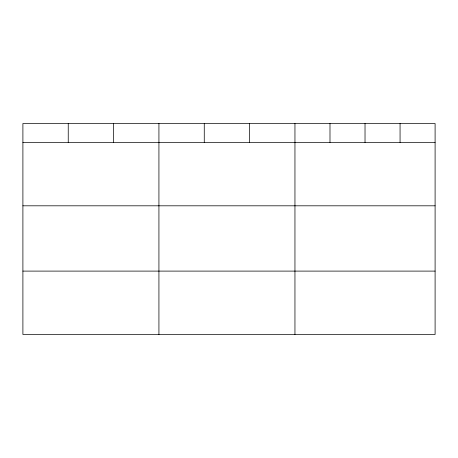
<?xml version="1.0" encoding="UTF-8"?>
<svg xmlns="http://www.w3.org/2000/svg" width="458" height="458" viewBox="0 0 458 458"><rect width="100%" height="100%" fill="white"/><g stroke="black" fill="none" stroke-linecap="round" stroke-linejoin="round"><path stroke-width="0.69" d="M435.1 142.438L435.1 334.477L22.9 334.477L22.9 123.523L435.1 123.523L435.1 142.438L22.9 142.438M22.9 205.808L435.1 205.808M22.9 271.102L435.1 271.102M400.063 123.523L400.063 142.438M365.026 123.523L365.026 142.438M329.989 123.523L329.989 142.438M294.952 123.523L294.952 334.477M249.61 123.523L249.61 142.438M204.268 123.523L204.268 142.438M158.926 123.523L158.926 334.477M113.584 123.523L113.584 142.438M68.242 123.523L68.242 142.438"/></g></svg>
